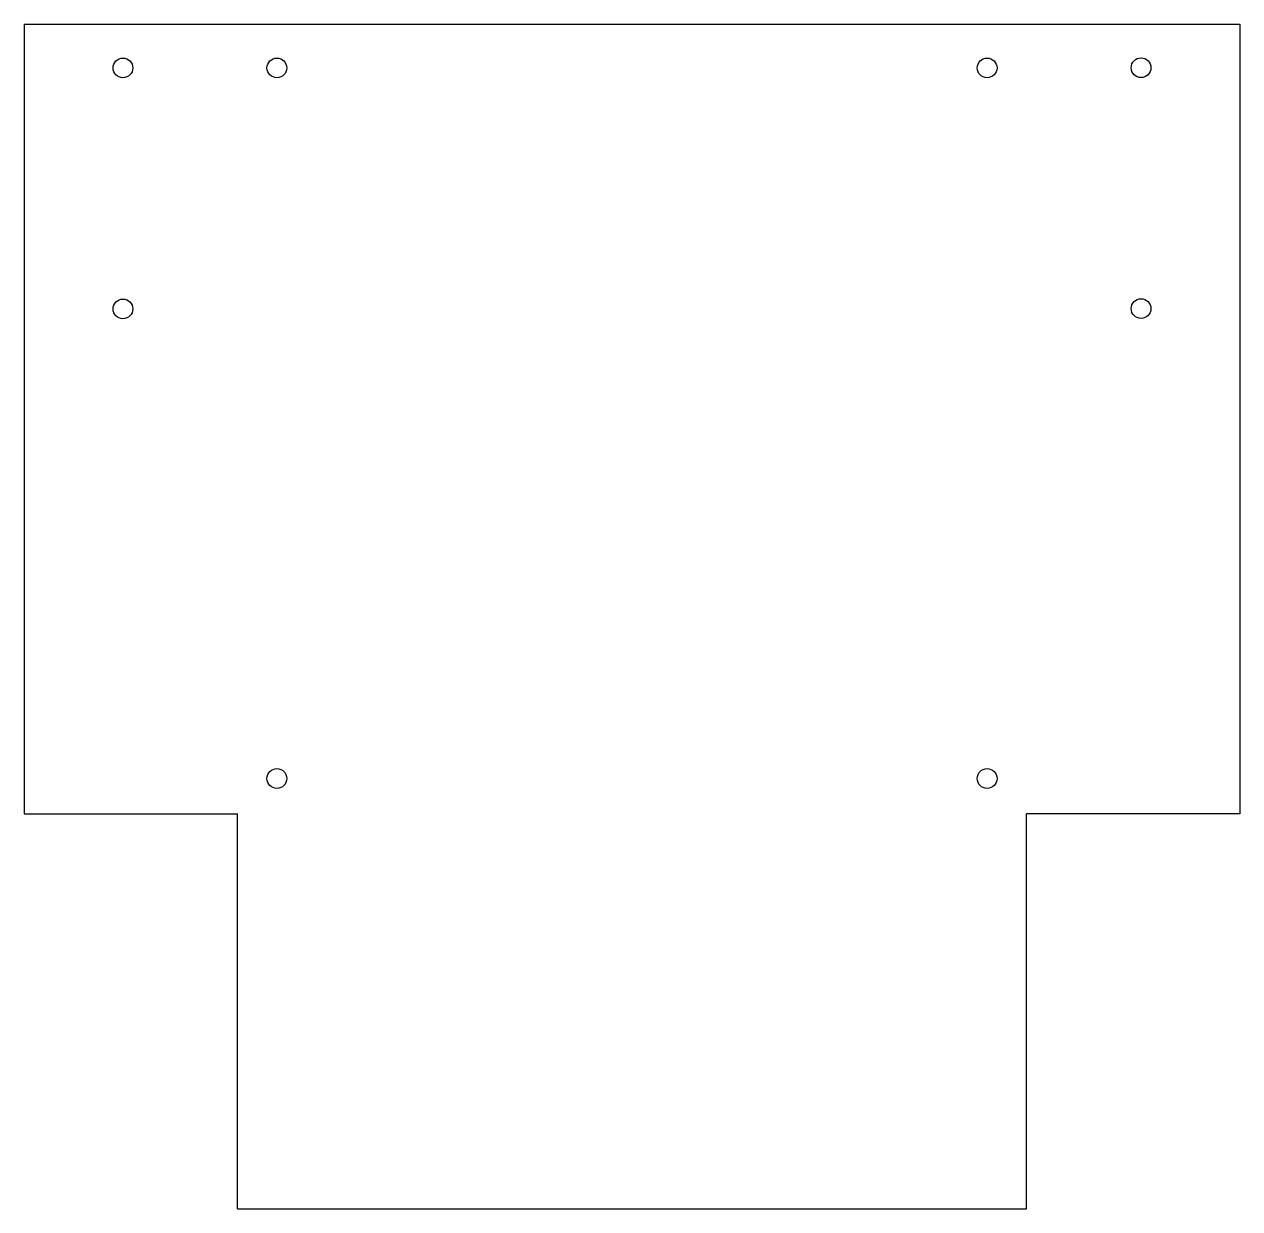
# Model space of a CAD drawing. Extents: x -3.08 to 3.08, y -3 to 3.
import ezdxf

# ---------------------------------------------------------------- set-up
doc = ezdxf.new("R2010")
doc.units = 0
doc.header["$MEASUREMENT"] = 0
doc.layers.add('VISIBLE', color=7, linetype='CONTINUOUS')

msp = doc.modelspace()

# ---------------------------------------------------------------- linework, layer by layer
at = {"layer": 'VISIBLE'}
for p, q in [((-3.08, 3), (3.08, 3)), ((-3.08, 3), (-3.08, -1)), ((3.08, 3), (3.08, -1)), ((-3.08, -1), (-2, -1)), ((-2, -3), (-2, -1)), ((2, -3), (2, -1)), ((3.08, -1), (2, -1)), ((-2, -3), (2, -3))]:
    msp.add_line(p, q, dxfattribs=at)
for centre in [(-2.58, 2.7793), (-1.8, 2.7793), (1.8, 2.7793), (2.58, 2.78), (-2.58, 1.5584), (2.58, 1.56), (-1.8, -0.8207), (1.8, -0.8207)]:
    msp.add_circle(centre, 0.05, dxfattribs=at)

doc.saveas('drawing.dxf')
